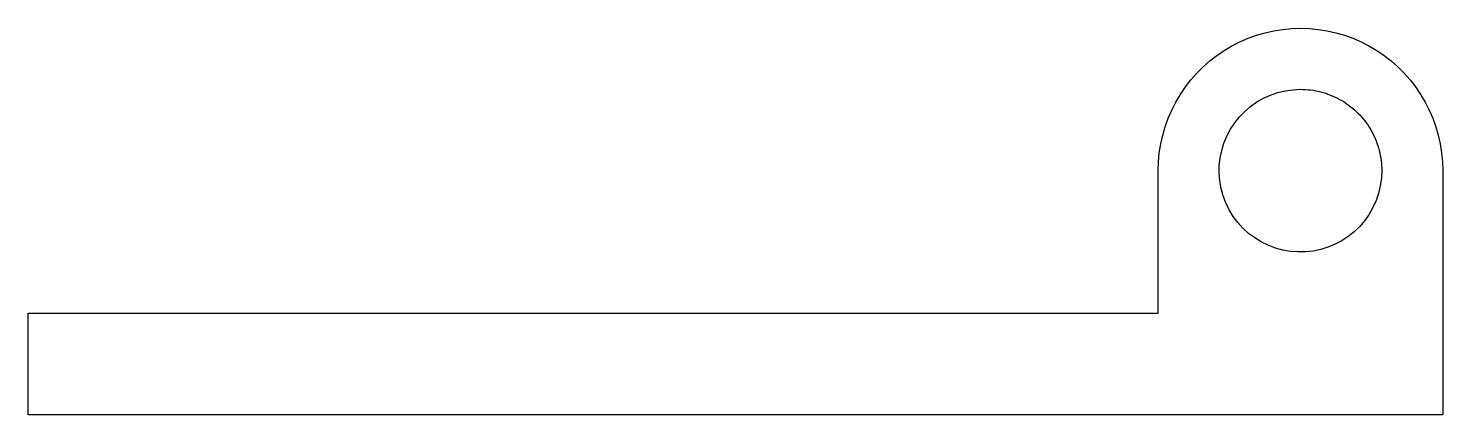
# Model space of a CAD drawing. Header units: metres. Extents: x -47.3 to 22.3, y 0 to 19.
import ezdxf

# ---------------------------------------------------------------- set-up
doc = ezdxf.new("R2010")
doc.units = ezdxf.units.M

msp = doc.modelspace()

# ---------------------------------------------------------------- linework, layer by layer
for points in [[(8.3, 12), (8.314, 12.44), (8.355, 12.877), (8.424, 13.312), (8.52, 13.741), (8.643, 14.163), (8.792, 14.577), (8.966, 14.98), (9.166, 15.372), (9.39, 15.751), (9.637, 16.114), (9.906, 16.462), (10.197, 16.792), (10.508, 17.103), (10.838, 17.394), (11.186, 17.663), (11.549, 17.91), (11.928, 18.134), (12.32, 18.334), (12.723, 18.508), (13.137, 18.657), (13.559, 18.78), (13.988, 18.876), (14.423, 18.945), (14.86, 18.986), (15.3, 19), (15.74, 18.986), (16.177, 18.945), (16.612, 18.876), (17.041, 18.78), (17.463, 18.657), (17.877, 18.508), (18.28, 18.334), (18.672, 18.134), (19.051, 17.91), (19.414, 17.663), (19.762, 17.394), (20.092, 17.103), (20.403, 16.792), (20.694, 16.462), (20.963, 16.114), (21.21, 15.751), (21.434, 15.372), (21.634, 14.98), (21.808, 14.577), (21.957, 14.163), (22.08, 13.741), (22.176, 13.312), (22.245, 12.877), (22.286, 12.44), (22.3, 12)], [(19.3, 12), (19.282, 11.624), (19.229, 11.25), (19.141, 10.884), (19.019, 10.528), (18.864, 10.184), (18.677, 9.857), (18.461, 9.548), (18.216, 9.262), (17.945, 9), (17.651, 8.764), (17.336, 8.557), (17.003, 8.381), (16.655, 8.236), (16.295, 8.126), (15.926, 8.049), (15.551, 8.008), (15.174, 8.002), (14.799, 8.032), (14.427, 8.096), (14.064, 8.196), (13.711, 8.329), (13.373, 8.495), (13.052, 8.692), (12.75, 8.918), (12.472, 9.172), (12.218, 9.45), (11.992, 9.752), (11.795, 10.073), (11.629, 10.411), (11.496, 10.764), (11.396, 11.127), (11.332, 11.499), (11.302, 11.874), (11.308, 12.251), (11.349, 12.626), (11.426, 12.995), (11.536, 13.355), (11.681, 13.703), (11.857, 14.036), (12.064, 14.351), (12.3, 14.645), (12.562, 14.916), (12.848, 15.161), (13.157, 15.377), (13.484, 15.564), (13.828, 15.719), (14.184, 15.841), (14.55, 15.929), (14.924, 15.982), (15.3, 16)], [(15.3, 16), (15.426, 15.998), (15.551, 15.992), (15.676, 15.982), (15.801, 15.968), (15.926, 15.951), (16.05, 15.929), (16.173, 15.904), (16.295, 15.874), (16.416, 15.841), (16.536, 15.804), (16.655, 15.764), (16.772, 15.719), (16.889, 15.671), (17.003, 15.619), (17.116, 15.564), (17.227, 15.505), (17.336, 15.443), (17.443, 15.377), (17.548, 15.308), (17.651, 15.236), (17.752, 15.161), (17.85, 15.082), (17.945, 15), (18.038, 14.916), (18.128, 14.828), (18.216, 14.738), (18.3, 14.645), (18.382, 14.55), (18.461, 14.452), (18.536, 14.351), (18.608, 14.248), (18.677, 14.143), (18.743, 14.036), (18.805, 13.927), (18.864, 13.816), (18.919, 13.703), (18.971, 13.589), (19.019, 13.472), (19.064, 13.355), (19.104, 13.236), (19.141, 13.116), (19.174, 12.995), (19.204, 12.873), (19.229, 12.75), (19.251, 12.626), (19.268, 12.501), (19.282, 12.376), (19.292, 12.251), (19.298, 12.126), (19.3, 12)], [(8.3, 5), (8.3, 5.14), (8.3, 5.28), (8.3, 5.42), (8.3, 5.56), (8.3, 5.7), (8.3, 5.84), (8.3, 5.98), (8.3, 6.12), (8.3, 6.26), (8.3, 6.4), (8.3, 6.54), (8.3, 6.68), (8.3, 6.82), (8.3, 6.96), (8.3, 7.1), (8.3, 7.24), (8.3, 7.38), (8.3, 7.52), (8.3, 7.66), (8.3, 7.8), (8.3, 7.94), (8.3, 8.08), (8.3, 8.22), (8.3, 8.36), (8.3, 8.5), (8.3, 8.64), (8.3, 8.78), (8.3, 8.92), (8.3, 9.06), (8.3, 9.2), (8.3, 9.34), (8.3, 9.48), (8.3, 9.62), (8.3, 9.76), (8.3, 9.9), (8.3, 10.04), (8.3, 10.18), (8.3, 10.32), (8.3, 10.46), (8.3, 10.6), (8.3, 10.74), (8.3, 10.88), (8.3, 11.02), (8.3, 11.16), (8.3, 11.3), (8.3, 11.44), (8.3, 11.58), (8.3, 11.72), (8.3, 11.86), (8.3, 12)], [(8.3, 5), (8.3, 5.14), (8.3, 5.28), (8.3, 5.42), (8.3, 5.56), (8.3, 5.7), (8.3, 5.84), (8.3, 5.98), (8.3, 6.12), (8.3, 6.26), (8.3, 6.4), (8.3, 6.54), (8.3, 6.68), (8.3, 6.82), (8.3, 6.96), (8.3, 7.1), (8.3, 7.24), (8.3, 7.38), (8.3, 7.52), (8.3, 7.66), (8.3, 7.8), (8.3, 7.94), (8.3, 8.08), (8.3, 8.22), (8.3, 8.36), (8.3, 8.5), (8.3, 8.64), (8.3, 8.78), (8.3, 8.92), (8.3, 9.06), (8.3, 9.2), (8.3, 9.34), (8.3, 9.48), (8.3, 9.62), (8.3, 9.76), (8.3, 9.9), (8.3, 10.04), (8.3, 10.18), (8.3, 10.32), (8.3, 10.46), (8.3, 10.6), (8.3, 10.74), (8.3, 10.88), (8.3, 11.02), (8.3, 11.16), (8.3, 11.3), (8.3, 11.44), (8.3, 11.58), (8.3, 11.72), (8.3, 11.86), (8.3, 12)], [(22.3, 12), (22.3, 11.76), (22.3, 11.52), (22.3, 11.28), (22.3, 11.04), (22.3, 10.8), (22.3, 10.56), (22.3, 10.32), (22.3, 10.08), (22.3, 9.84), (22.3, 9.6), (22.3, 9.36), (22.3, 9.12), (22.3, 8.88), (22.3, 8.64), (22.3, 8.4), (22.3, 8.16), (22.3, 7.92), (22.3, 7.68), (22.3, 7.44), (22.3, 7.2), (22.3, 6.96), (22.3, 6.72), (22.3, 6.48), (22.3, 6.24), (22.3, 6), (22.3, 5.76), (22.3, 5.52), (22.3, 5.28), (22.3, 5.04), (22.3, 4.8), (22.3, 4.56), (22.3, 4.32), (22.3, 4.08), (22.3, 3.84), (22.3, 3.6), (22.3, 3.36), (22.3, 3.12), (22.3, 2.88), (22.3, 2.64), (22.3, 2.4), (22.3, 2.16), (22.3, 1.92), (22.3, 1.68), (22.3, 1.44), (22.3, 1.2), (22.3, 0.96), (22.3, 0.72), (22.3, 0.48), (22.3, 0.24), (22.3, 0)], [(-47.3, 0), (-47.3, 0.1), (-47.3, 0.2), (-47.3, 0.3), (-47.3, 0.4), (-47.3, 0.5), (-47.3, 0.6), (-47.3, 0.7), (-47.3, 0.8), (-47.3, 0.9), (-47.3, 1), (-47.3, 1.1), (-47.3, 1.2), (-47.3, 1.3), (-47.3, 1.4), (-47.3, 1.5), (-47.3, 1.6), (-47.3, 1.7), (-47.3, 1.8), (-47.3, 1.9), (-47.3, 2), (-47.3, 2.1), (-47.3, 2.2), (-47.3, 2.3), (-47.3, 2.4), (-47.3, 2.5), (-47.3, 2.6), (-47.3, 2.7), (-47.3, 2.8), (-47.3, 2.9), (-47.3, 3), (-47.3, 3.1), (-47.3, 3.2), (-47.3, 3.3), (-47.3, 3.4), (-47.3, 3.5), (-47.3, 3.6), (-47.3, 3.7), (-47.3, 3.8), (-47.3, 3.9), (-47.3, 4), (-47.3, 4.1), (-47.3, 4.2), (-47.3, 4.3), (-47.3, 4.4), (-47.3, 4.5), (-47.3, 4.6), (-47.3, 4.7), (-47.3, 4.8), (-47.3, 4.9), (-47.3, 5)], [(-47.3, 5), (-46.188, 5), (-45.076, 5), (-43.964, 5), (-42.852, 5), (-41.74, 5), (-40.628, 5), (-39.516, 5), (-38.404, 5), (-37.292, 5), (-36.18, 5), (-35.068, 5), (-33.956, 5), (-32.844, 5), (-31.732, 5), (-30.62, 5), (-29.508, 5), (-28.396, 5), (-27.284, 5), (-26.172, 5), (-25.06, 5), (-23.948, 5), (-22.836, 5), (-21.724, 5), (-20.612, 5), (-19.5, 5), (-18.388, 5), (-17.276, 5), (-16.164, 5), (-15.052, 5), (-13.94, 5), (-12.828, 5), (-11.716, 5), (-10.604, 5), (-9.492, 5), (-8.38, 5), (-7.268, 5), (-6.156, 5), (-5.044, 5), (-3.932, 5), (-2.82, 5), (-1.708, 5), (-0.596, 5), (0.516, 5), (1.628, 5), (2.74, 5), (3.852, 5), (4.964, 5), (6.076, 5), (7.188, 5), (8.3, 5)], [(-20, 5), (-19.434, 5), (-18.868, 5), (-18.302, 5), (-17.736, 5), (-17.17, 5), (-16.604, 5), (-16.038, 5), (-15.472, 5), (-14.906, 5), (-14.34, 5), (-13.774, 5), (-13.208, 5), (-12.642, 5), (-12.076, 5), (-11.51, 5), (-10.944, 5), (-10.378, 5), (-9.812, 5), (-9.246, 5), (-8.68, 5), (-8.114, 5), (-7.548, 5), (-6.982, 5), (-6.416, 5), (-5.85, 5), (-5.284, 5), (-4.718, 5), (-4.152, 5), (-3.586, 5), (-3.02, 5), (-2.454, 5), (-1.888, 5), (-1.322, 5), (-0.756, 5), (-0.19, 5), (0.376, 5), (0.942, 5), (1.508, 5), (2.074, 5), (2.64, 5), (3.206, 5), (3.772, 5), (4.338, 5), (4.904, 5), (5.47, 5), (6.036, 5), (6.602, 5), (7.168, 5), (7.734, 5), (8.3, 5)], [(22.3, 0), (20.908, 0), (19.516, 0), (18.124, 0), (16.732, 0), (15.34, 0), (13.948, 0), (12.556, 0), (11.164, 0), (9.772, 0), (8.38, 0), (6.988, 0), (5.596, 0), (4.204, 0), (2.812, 0), (1.42, 0), (0.028, 0), (-1.364, 0), (-2.756, 0), (-4.148, 0), (-5.54, 0), (-6.932, 0), (-8.324, 0), (-9.716, 0), (-11.108, 0), (-12.5, 0), (-13.892, 0), (-15.284, 0), (-16.676, 0), (-18.068, 0), (-19.46, 0), (-20.852, 0), (-22.244, 0), (-23.636, 0), (-25.028, 0), (-26.42, 0), (-27.812, 0), (-29.204, 0), (-30.596, 0), (-31.988, 0), (-33.38, 0), (-34.772, 0), (-36.164, 0), (-37.556, 0), (-38.948, 0), (-40.34, 0), (-41.732, 0), (-43.124, 0), (-44.516, 0), (-45.908, 0), (-47.3, 0)]]:
    msp.add_lwpolyline(points)

doc.saveas('drawing.dxf')
